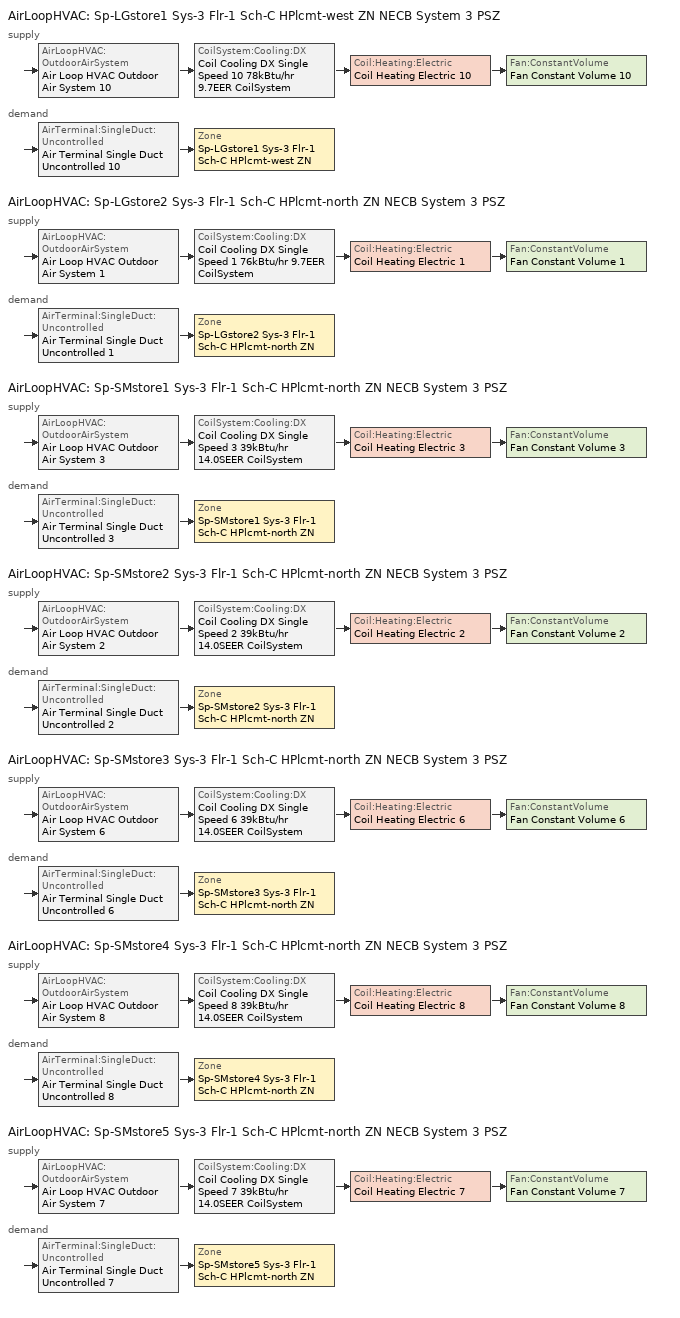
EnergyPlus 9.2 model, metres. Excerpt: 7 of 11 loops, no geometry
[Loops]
AirLoopHVAC 'Sp-LGstore1 Sys-3 Flr-1 Sch-C HPlcmt-west ZN NECB System 3 PSZ'
 supply: AirLoopHVAC:OutdoorAirSystem 'Air Loop HVAC Outdoor Air System 10' > CoilSystem:Cooling:DX 'Coil Cooling DX Single Speed 10 78kBtu/hr 9.7EER CoilSystem' > Coil:Heating:Electric 'Coil Heating Electric 10' > Fan:ConstantVolume 'Fan Constant Volume 10'
 demand: AirTerminal:SingleDuct:Uncontrolled 'Air Terminal Single Duct Uncontrolled 10' > Zone 'Sp-LGstore1 Sys-3 Flr-1 Sch-C HPlcmt-west ZN'
AirLoopHVAC 'Sp-LGstore2 Sys-3 Flr-1 Sch-C HPlcmt-north ZN NECB System 3 PSZ'
 supply: AirLoopHVAC:OutdoorAirSystem 'Air Loop HVAC Outdoor Air System 1' > CoilSystem:Cooling:DX 'Coil Cooling DX Single Speed 1 76kBtu/hr 9.7EER CoilSystem' > Coil:Heating:Electric 'Coil Heating Electric 1' > Fan:ConstantVolume 'Fan Constant Volume 1'
 demand: AirTerminal:SingleDuct:Uncontrolled 'Air Terminal Single Duct Uncontrolled 1' > Zone 'Sp-LGstore2 Sys-3 Flr-1 Sch-C HPlcmt-north ZN'
AirLoopHVAC 'Sp-SMstore1 Sys-3 Flr-1 Sch-C HPlcmt-north ZN NECB System 3 PSZ'
 supply: AirLoopHVAC:OutdoorAirSystem 'Air Loop HVAC Outdoor Air System 3' > CoilSystem:Cooling:DX 'Coil Cooling DX Single Speed 3 39kBtu/hr 14.0SEER CoilSystem' > Coil:Heating:Electric 'Coil Heating Electric 3' > Fan:ConstantVolume 'Fan Constant Volume 3'
 demand: AirTerminal:SingleDuct:Uncontrolled 'Air Terminal Single Duct Uncontrolled 3' > Zone 'Sp-SMstore1 Sys-3 Flr-1 Sch-C HPlcmt-north ZN'
AirLoopHVAC 'Sp-SMstore2 Sys-3 Flr-1 Sch-C HPlcmt-north ZN NECB System 3 PSZ'
 supply: AirLoopHVAC:OutdoorAirSystem 'Air Loop HVAC Outdoor Air System 2' > CoilSystem:Cooling:DX 'Coil Cooling DX Single Speed 2 39kBtu/hr 14.0SEER CoilSystem' > Coil:Heating:Electric 'Coil Heating Electric 2' > Fan:ConstantVolume 'Fan Constant Volume 2'
 demand: AirTerminal:SingleDuct:Uncontrolled 'Air Terminal Single Duct Uncontrolled 2' > Zone 'Sp-SMstore2 Sys-3 Flr-1 Sch-C HPlcmt-north ZN'
AirLoopHVAC 'Sp-SMstore3 Sys-3 Flr-1 Sch-C HPlcmt-north ZN NECB System 3 PSZ'
 supply: AirLoopHVAC:OutdoorAirSystem 'Air Loop HVAC Outdoor Air System 6' > CoilSystem:Cooling:DX 'Coil Cooling DX Single Speed 6 39kBtu/hr 14.0SEER CoilSystem' > Coil:Heating:Electric 'Coil Heating Electric 6' > Fan:ConstantVolume 'Fan Constant Volume 6'
 demand: AirTerminal:SingleDuct:Uncontrolled 'Air Terminal Single Duct Uncontrolled 6' > Zone 'Sp-SMstore3 Sys-3 Flr-1 Sch-C HPlcmt-north ZN'
AirLoopHVAC 'Sp-SMstore4 Sys-3 Flr-1 Sch-C HPlcmt-north ZN NECB System 3 PSZ'
 supply: AirLoopHVAC:OutdoorAirSystem 'Air Loop HVAC Outdoor Air System 8' > CoilSystem:Cooling:DX 'Coil Cooling DX Single Speed 8 39kBtu/hr 14.0SEER CoilSystem' > Coil:Heating:Electric 'Coil Heating Electric 8' > Fan:ConstantVolume 'Fan Constant Volume 8'
 demand: AirTerminal:SingleDuct:Uncontrolled 'Air Terminal Single Duct Uncontrolled 8' > Zone 'Sp-SMstore4 Sys-3 Flr-1 Sch-C HPlcmt-north ZN'
AirLoopHVAC 'Sp-SMstore5 Sys-3 Flr-1 Sch-C HPlcmt-north ZN NECB System 3 PSZ'
 supply: AirLoopHVAC:OutdoorAirSystem 'Air Loop HVAC Outdoor Air System 7' > CoilSystem:Cooling:DX 'Coil Cooling DX Single Speed 7 39kBtu/hr 14.0SEER CoilSystem' > Coil:Heating:Electric 'Coil Heating Electric 7' > Fan:ConstantVolume 'Fan Constant Volume 7'
 demand: AirTerminal:SingleDuct:Uncontrolled 'Air Terminal Single Duct Uncontrolled 7' > Zone 'Sp-SMstore5 Sys-3 Flr-1 Sch-C HPlcmt-north ZN'
[DesignSpecification:OutdoorAir]
Space Function Retail - sales Ventilation: Outdoor Air Method=Sum; Outdoor Air Flow per Person {m3/s-person}=0; Outdoor Air Flow per Zone Floor Area {m3/s-m2}=0.00118364; Outdoor Air Flow per Zone {m3/s}=0; Outdoor Air Flow Air Changes per Hour {1/hr}=0
[DesignSpecification:ZoneAirDistribution] Zone Air Distribution Effectiveness in Cooling Mode=1; Zone Air Distribution Effectiveness in Heating Mode=1
Sp-LGstore1 Sys-3 Flr-1 Sch-C HPlcmt-west ZN Design Spec Zone Air Dist; Sp-LGstore2 Sys-3 Flr-1 Sch-C HPlcmt-north ZN Design Spec Zone Air Dist; Sp-SMstore1 Sys-3 Flr-1 Sch-C HPlcmt-north ZN Design Spec Zone Air Dist; Sp-SMstore2 Sys-3 Flr-1 Sch-C HPlcmt-north ZN Design Spec Zone Air Dist; Sp-SMstore3 Sys-3 Flr-1 Sch-C HPlcmt-north ZN Design Spec Zone Air Dist; Sp-SMstore4 Sys-3 Flr-1 Sch-C HPlcmt-north ZN Design Spec Zone Air Dist; Sp-SMstore5 Sys-3 Flr-1 Sch-C HPlcmt-north ZN Design Spec Zone Air Dist
[Sizing:Zone] Zone Cooling Design Supply Air Temperature Input Method=SupplyAirTemperature; Zone Cooling Design Supply Air Temperature {C}=13; Zone Cooling Design Supply Air Temperature Difference {deltaC}=11.11; Zone Heating Design Supply Air Temperature Input Method=SupplyAirTemperature; Zone Heating Design Supply Air Temperature {C}=43; Zone Heating Design Supply Air Temperature Difference {deltaC}=11.11; Zone Cooling Design Supply Air Humidity Ratio {kgWater/kgDryAir}=0.0085; Zone Heating Design Supply Air Humidity Ratio {kgWater/kgDryAir}=0.008; Design Specification Outdoor Air Object=Space Function Retail - sales Ventilation; Zone Heating Sizing Factor=1.3; Zone Cooling Sizing Factor=1.1; Cooling Design Air Flow Method=DesignDay; Cooling Design Air Flow Rate {m3/s}=0; Cooling Minimum Air Flow per Zone Floor Area {m3/s-m2}=0.000762; Cooling Minimum Air Flow {m3/s}=0; Cooling Minimum Air Flow Fraction=0; Heating Design Air Flow Method=DesignDay; Heating Design Air Flow Rate {m3/s}=0; Heating Maximum Air Flow per Zone Floor Area {m3/s-m2}=0.002032; Heating Maximum Air Flow {m3/s}=0.141576; Heating Maximum Air Flow Fraction=0.3; Account for Dedicated Outdoor Air System=No
Name | Design Specification Zone Air Distribution Object
Sp-LGstore1 Sys-3 Flr-1 Sch-C HPlcmt-west ZN | Sp-LGstore1 Sys-3 Flr-1 Sch-C HPlcmt-west ZN Design Spec Zone Air Dist
Sp-LGstore2 Sys-3 Flr-1 Sch-C HPlcmt-north ZN | Sp-LGstore2 Sys-3 Flr-1 Sch-C HPlcmt-north ZN Design Spec Zone Air Dist
Sp-SMstore1 Sys-3 Flr-1 Sch-C HPlcmt-north ZN | Sp-SMstore1 Sys-3 Flr-1 Sch-C HPlcmt-north ZN Design Spec Zone Air Dist
Sp-SMstore2 Sys-3 Flr-1 Sch-C HPlcmt-north ZN | Sp-SMstore2 Sys-3 Flr-1 Sch-C HPlcmt-north ZN Design Spec Zone Air Dist
Sp-SMstore3 Sys-3 Flr-1 Sch-C HPlcmt-north ZN | Sp-SMstore3 Sys-3 Flr-1 Sch-C HPlcmt-north ZN Design Spec Zone Air Dist
Sp-SMstore4 Sys-3 Flr-1 Sch-C HPlcmt-north ZN | Sp-SMstore4 Sys-3 Flr-1 Sch-C HPlcmt-north ZN Design Spec Zone Air Dist
Sp-SMstore5 Sys-3 Flr-1 Sch-C HPlcmt-north ZN | Sp-SMstore5 Sys-3 Flr-1 Sch-C HPlcmt-north ZN Design Spec Zone Air Dist
[Sizing:System] Type of Load to Size On=Sensible; Design Outdoor Air Flow Rate {m3/s}=Autosize; Central Heating Maximum System Air Flow Ratio=1; Preheat Design Temperature {C}=7; Preheat Design Humidity Ratio {kgWater/kgDryAir}=0.008; Precool Design Temperature {C}=13; Precool Design Humidity Ratio {kgWater/kgDryAir}=0.008; Central Cooling Design Supply Air Temperature {C}=13; Central Heating Design Supply Air Temperature {C}=43; Type of Zone Sum to Use=NonCoincident; 100% Outdoor Air in Cooling=No; 100% Outdoor Air in Heating=No; Central Cooling Design Supply Air Humidity Ratio {kgWater/kgDryAir}=0.0085; Central Heating Design Supply Air Humidity Ratio {kgWater/kgDryAir}=0.008; Cooling Supply Air Flow Rate Method=DesignDay; Cooling Supply Air Flow Rate {m3/s}=0; Cooling Supply Air Flow Rate Per Floor Area {m3/s-m2}=0.00996765; Cooling Fraction of Autosized Cooling Supply Air Flow Rate=1; Cooling Supply Air Flow Rate Per Unit Cooling Capacity {m3/s-W}=3.94755e-05; Heating Supply Air Flow Rate Method=DesignDay; Heating Supply Air Flow Rate {m3/s}=0; Heating Supply Air Flow Rate Per Floor Area {m3/s-m2}=0.00996765; Heating Fraction of Autosized Heating Supply Air Flow Rate=1; Heating Fraction of Autosized Cooling Supply Air Flow Rate=1; Heating Supply Air Flow Rate Per Unit Heating Capacity {m3/s-W}=3.15882e-05; System Outdoor Air Method=ZoneSum; Zone Maximum Outdoor Air Fraction=1; Cooling Design Capacity Method=CoolingDesignCapacity; Cooling Design Capacity {W}=Autosize; Cooling Design Capacity Per Floor Area {W/m2}=234.7; Fraction of Autosized Cooling Design Capacity=1; Heating Design Capacity Method=HeatingDesignCapacity; Heating Design Capacity {W}=Autosize; Heating Design Capacity Per Floor Area {W/m2}=157; Fraction of Autosized Heating Design Capacity=1; Central Cooling Capacity Control Method=OnOff
Sp-LGstore1 Sys-3 Flr-1 Sch-C HPlcmt-west ZN NECB System 3 PSZ; Sp-LGstore2 Sys-3 Flr-1 Sch-C HPlcmt-north ZN NECB System 3 PSZ; Sp-SMstore1 Sys-3 Flr-1 Sch-C HPlcmt-north ZN NECB System 3 PSZ; Sp-SMstore2 Sys-3 Flr-1 Sch-C HPlcmt-north ZN NECB System 3 PSZ; Sp-SMstore3 Sys-3 Flr-1 Sch-C HPlcmt-north ZN NECB System 3 PSZ; Sp-SMstore4 Sys-3 Flr-1 Sch-C HPlcmt-north ZN NECB System 3 PSZ; Sp-SMstore5 Sys-3 Flr-1 Sch-C HPlcmt-north ZN NECB System 3 PSZ
[ZoneControl:Thermostat]
Name | Zone or ZoneList | Control Type Schedule | Control 1
Sp-LGstore1 Sys-3 Flr-1 Sch-C HPlcmt-west ZN Thermostat | Sp-LGstore1 Sys-3 Flr-1 Sch-C HPlcmt-west ZN | Sp-LGstore1 Sys-3 Flr-1 Sch-C HPlcmt-west ZN Thermostat Schedule | Space Function Retail - sales Thermostat 20
Sp-LGstore2 Sys-3 Flr-1 Sch-C HPlcmt-north ZN Thermostat | Sp-LGstore2 Sys-3 Flr-1 Sch-C HPlcmt-north ZN | Sp-LGstore2 Sys-3 Flr-1 Sch-C HPlcmt-north ZN Thermostat Schedule | Space Function Retail - sales Thermostat 11
Sp-SMstore1 Sys-3 Flr-1 Sch-C HPlcmt-north ZN Thermostat | Sp-SMstore1 Sys-3 Flr-1 Sch-C HPlcmt-north ZN | Sp-SMstore1 Sys-3 Flr-1 Sch-C HPlcmt-north ZN Thermostat Schedule | Space Function Retail - sales Thermostat 13
Sp-SMstore2 Sys-3 Flr-1 Sch-C HPlcmt-north ZN Thermostat | Sp-SMstore2 Sys-3 Flr-1 Sch-C HPlcmt-north ZN | Sp-SMstore2 Sys-3 Flr-1 Sch-C HPlcmt-north ZN Thermostat Schedule | Space Function Retail - sales Thermostat 12
Sp-SMstore3 Sys-3 Flr-1 Sch-C HPlcmt-north ZN Thermostat | Sp-SMstore3 Sys-3 Flr-1 Sch-C HPlcmt-north ZN | Sp-SMstore3 Sys-3 Flr-1 Sch-C HPlcmt-north ZN Thermostat Schedule | Space Function Retail - sales Thermostat 16
Sp-SMstore4 Sys-3 Flr-1 Sch-C HPlcmt-north ZN Thermostat | Sp-SMstore4 Sys-3 Flr-1 Sch-C HPlcmt-north ZN | Sp-SMstore4 Sys-3 Flr-1 Sch-C HPlcmt-north ZN Thermostat Schedule | Space Function Retail - sales Thermostat 18
Sp-SMstore5 Sys-3 Flr-1 Sch-C HPlcmt-north ZN Thermostat | Sp-SMstore5 Sys-3 Flr-1 Sch-C HPlcmt-north ZN | Sp-SMstore5 Sys-3 Flr-1 Sch-C HPlcmt-north ZN Thermostat Schedule | Space Function Retail - sales Thermostat 17
[ThermostatSetpoint:DualSetpoint] Heating Setpoint Temperature Schedule=NECB-C-Thermostat Setpoint-Heating; Cooling Setpoint Temperature Schedule=NECB-C-Thermostat Setpoint-Cooling
Space Function Retail - sales Thermostat 20; Space Function Retail - sales Thermostat 11; Space Function Retail - sales Thermostat 13; Space Function Retail - sales Thermostat 12; Space Function Retail - sales Thermostat 16; Space Function Retail - sales Thermostat 18; Space Function Retail - sales Thermostat 17
[ZoneHVAC:Baseboard:Convective:Electric] Availability Schedule=Always On Discrete; Heating Design Capacity {W}=Autosize; Efficiency=1
Zone HVAC Baseboard Convective Electric 10; Zone HVAC Baseboard Convective Electric 1; Zone HVAC Baseboard Convective Electric 3; Zone HVAC Baseboard Convective Electric 2; Zone HVAC Baseboard Convective Electric 6; Zone HVAC Baseboard Convective Electric 8; Zone HVAC Baseboard Convective Electric 7
[AirTerminal:SingleDuct:Uncontrolled] Availability Schedule=Always On Discrete; Maximum Air Flow Rate {m3/s}=AutoSize
Air Terminal Single Duct Uncontrolled 10; Air Terminal Single Duct Uncontrolled 1; Air Terminal Single Duct Uncontrolled 3; Air Terminal Single Duct Uncontrolled 2; Air Terminal Single Duct Uncontrolled 6; Air Terminal Single Duct Uncontrolled 8; Air Terminal Single Duct Uncontrolled 7
[Zone equipment]
Sp-LGstore1 Sys-3 Flr-1 Sch-C HPlcmt-west ZN: Air Terminal Single Duct Uncontrolled 10, Zone HVAC Baseboard Convective Electric 10
Sp-LGstore2 Sys-3 Flr-1 Sch-C HPlcmt-north ZN: Air Terminal Single Duct Uncontrolled 1, Zone HVAC Baseboard Convective Electric 1
Sp-SMstore1 Sys-3 Flr-1 Sch-C HPlcmt-north ZN: Air Terminal Single Duct Uncontrolled 3, Zone HVAC Baseboard Convective Electric 3
Sp-SMstore2 Sys-3 Flr-1 Sch-C HPlcmt-north ZN: Air Terminal Single Duct Uncontrolled 2, Zone HVAC Baseboard Convective Electric 2
Sp-SMstore3 Sys-3 Flr-1 Sch-C HPlcmt-north ZN: Air Terminal Single Duct Uncontrolled 6, Zone HVAC Baseboard Convective Electric 6
Sp-SMstore4 Sys-3 Flr-1 Sch-C HPlcmt-north ZN: Air Terminal Single Duct Uncontrolled 8, Zone HVAC Baseboard Convective Electric 8
Sp-SMstore5 Sys-3 Flr-1 Sch-C HPlcmt-north ZN: Air Terminal Single Duct Uncontrolled 7, Zone HVAC Baseboard Convective Electric 7
[Fan:ConstantVolume] Fan Total Efficiency=0.39975; Pressure Rise {Pa}=640; Maximum Flow Rate {m3/s}=AutoSize; Motor Efficiency=0.615; Motor In Airstream Fraction=1
Name | Availability Schedule
Fan Constant Volume 10 | Sp-LGstore1 Sys-3 Flr-1 Sch-C HPlcmt-west ZN NECB System 3 PSZ Occ Sch
Fan Constant Volume 1 | Sp-LGstore2 Sys-3 Flr-1 Sch-C HPlcmt-north ZN NECB System 3 PSZ Occ Sch
Fan Constant Volume 3 | Sp-SMstore1 Sys-3 Flr-1 Sch-C HPlcmt-north ZN NECB System 3 PSZ Occ Sch
Fan Constant Volume 2 | Sp-SMstore2 Sys-3 Flr-1 Sch-C HPlcmt-north ZN NECB System 3 PSZ Occ Sch
Fan Constant Volume 6 | Sp-SMstore3 Sys-3 Flr-1 Sch-C HPlcmt-north ZN NECB System 3 PSZ Occ Sch
Fan Constant Volume 8 | Sp-SMstore4 Sys-3 Flr-1 Sch-C HPlcmt-north ZN NECB System 3 PSZ Occ Sch
Fan Constant Volume 7 | Sp-SMstore5 Sys-3 Flr-1 Sch-C HPlcmt-north ZN NECB System 3 PSZ Occ Sch
[Coil:Cooling:DX:SingleSpeed] Availability Schedule=Always On Discrete; Gross Rated Total Cooling Capacity {W}=Autosize; Gross Rated Sensible Heat Ratio=Autosize; Rated Air Flow Rate {m3/s}=Autosize; Rated Evaporator Fan Power Per Volume Flow Rate {W/(m3/s)}=773.3; Condenser Type=AirCooled; Evaporative Condenser Effectiveness=0; Evaporative Condenser Air Flow Rate {m3/s}=Autosize; Evaporative Condenser Pump Rated Power Consumption {W}=Autosize; Crankcase Heater Capacity {W}=0; Maximum Outdoor Dry-Bulb Temperature for Crankcase Heater Operation {C}=0; Basin Heater Capacity {W/K}=0; Basin Heater Setpoint Temperature {C}=10
Name | Gross Rated Cooling COP {W/W} | Total Cooling Capacity Function of Temperature Curve | Total Cooling Capacity Function of Flow Fraction Curve | Energy Input Ratio Function of Temperature Curve | Energy Input Ratio Function of Flow Fraction Curve | Part Load Fraction Correlation Curve
Coil Cooling DX Single Speed 10 78kBtu/hr 9.7EER | 3.33756 | DXCOOL-NECB2011-REF-CAPFT 1 | DXCOOL-NECB2011-REF-CAPFFLOW 1 | DXCOOL-NECB2011-REF-COOLEIRFT 1 | DXCOOL-NECB2011-REF-COOLEIRFFLOW 1 | DXCOOL-NECB2011-REF-COOLPLFFPLR 1
Coil Cooling DX Single Speed 1 76kBtu/hr 9.7EER | 3.3363 | DXCOOL-NECB2011-REF-CAPFT | DXCOOL-NECB2011-REF-CAPFFLOW | DXCOOL-NECB2011-REF-COOLEIRFT | DXCOOL-NECB2011-REF-COOLEIRFFLOW | DXCOOL-NECB2011-REF-COOLPLFFPLR
Coil Cooling DX Single Speed 3 39kBtu/hr 14.0SEER | 3.8248 | DXCOOL-NECB2011-REF-CAPFT 3 | DXCOOL-NECB2011-REF-CAPFFLOW 3 | DXCOOL-NECB2011-REF-COOLEIRFT 3 | DXCOOL-NECB2011-REF-COOLEIRFFLOW 3 | DXCOOL-NECB2011-REF-COOLPLFFPLR 3
Coil Cooling DX Single Speed 2 39kBtu/hr 14.0SEER | 3.8248 | DXCOOL-NECB2011-REF-CAPFT 2 | DXCOOL-NECB2011-REF-CAPFFLOW 2 | DXCOOL-NECB2011-REF-COOLEIRFT 2 | DXCOOL-NECB2011-REF-COOLEIRFFLOW 2 | DXCOOL-NECB2011-REF-COOLPLFFPLR 2
Coil Cooling DX Single Speed 6 39kBtu/hr 14.0SEER | 3.8248 | DXCOOL-NECB2011-REF-CAPFT 6 | DXCOOL-NECB2011-REF-CAPFFLOW 6 | DXCOOL-NECB2011-REF-COOLEIRFT 6 | DXCOOL-NECB2011-REF-COOLEIRFFLOW 6 | DXCOOL-NECB2011-REF-COOLPLFFPLR 6
Coil Cooling DX Single Speed 8 39kBtu/hr 14.0SEER | 3.8248 | DXCOOL-NECB2011-REF-CAPFT 8 | DXCOOL-NECB2011-REF-CAPFFLOW 8 | DXCOOL-NECB2011-REF-COOLEIRFT 8 | DXCOOL-NECB2011-REF-COOLEIRFFLOW 8 | DXCOOL-NECB2011-REF-COOLPLFFPLR 8
Coil Cooling DX Single Speed 7 39kBtu/hr 14.0SEER | 3.8248 | DXCOOL-NECB2011-REF-CAPFT 7 | DXCOOL-NECB2011-REF-CAPFFLOW 7 | DXCOOL-NECB2011-REF-COOLEIRFT 7 | DXCOOL-NECB2011-REF-COOLEIRFFLOW 7 | DXCOOL-NECB2011-REF-COOLPLFFPLR 7
[Coil:Heating:Electric] Availability Schedule=Always On Discrete; Efficiency=1; Nominal Capacity {W}=Autosize
Coil Heating Electric 10; Coil Heating Electric 1; Coil Heating Electric 3; Coil Heating Electric 2; Coil Heating Electric 6; Coil Heating Electric 8; Coil Heating Electric 7
[CoilSystem:Cooling:DX] Availability Schedule=Always On Discrete
Name | Cooling Coil
Coil Cooling DX Single Speed 10 78kBtu/hr 9.7EER CoilSystem | Coil Cooling DX Single Speed 10 78kBtu/hr 9.7EER
Coil Cooling DX Single Speed 1 76kBtu/hr 9.7EER CoilSystem | Coil Cooling DX Single Speed 1 76kBtu/hr 9.7EER
Coil Cooling DX Single Speed 3 39kBtu/hr 14.0SEER CoilSystem | Coil Cooling DX Single Speed 3 39kBtu/hr 14.0SEER
Coil Cooling DX Single Speed 2 39kBtu/hr 14.0SEER CoilSystem | Coil Cooling DX Single Speed 2 39kBtu/hr 14.0SEER
Coil Cooling DX Single Speed 6 39kBtu/hr 14.0SEER CoilSystem | Coil Cooling DX Single Speed 6 39kBtu/hr 14.0SEER
Coil Cooling DX Single Speed 8 39kBtu/hr 14.0SEER CoilSystem | Coil Cooling DX Single Speed 8 39kBtu/hr 14.0SEER
Coil Cooling DX Single Speed 7 39kBtu/hr 14.0SEER CoilSystem | Coil Cooling DX Single Speed 7 39kBtu/hr 14.0SEER
[Controller:OutdoorAir] Minimum Outdoor Air Flow Rate {m3/s}=0; Maximum Outdoor Air Flow Rate {m3/s}=Autosize; Economizer Control Action Type=ModulateFlow; Lockout Type=NoLockout; Minimum Limit Type=FixedMinimum; High Humidity Control=No; Control High Indoor Humidity Based on Outdoor Humidity Ratio=Yes; Heat Recovery Bypass Control Type=BypassWhenWithinEconomizerLimits
Name | Economizer Control Type | Minimum Outdoor Air Schedule | Mechanical Ventilation Controller | Economizer Maximum Limit Dry-Bulb Temperature {C} | Economizer Maximum Limit Enthalpy {J/kg} | Economizer Minimum Limit Dry-Bulb Temperature {C}
Controller Outdoor Air 10 | DifferentialEnthalpy | Sp-LGstore1 Sys-3 Flr-1 Sch-C HPlcmt-west ZN NECB System 3 PSZ Occ Sch | Controller Mechanical Ventilation 10
Controller Outdoor Air 1 | DifferentialEnthalpy | Sp-LGstore2 Sys-3 Flr-1 Sch-C HPlcmt-north ZN NECB System 3 PSZ Occ Sch | Controller Mechanical Ventilation 1
Controller Outdoor Air 3 | NoEconomizer | Sp-SMstore1 Sys-3 Flr-1 Sch-C HPlcmt-north ZN NECB System 3 PSZ Occ Sch | Controller Mechanical Ventilation 3 | 28 | 64000 | -100
Controller Outdoor Air 2 | NoEconomizer | Sp-SMstore2 Sys-3 Flr-1 Sch-C HPlcmt-north ZN NECB System 3 PSZ Occ Sch | Controller Mechanical Ventilation 2 | 28 | 64000 | -100
Controller Outdoor Air 6 | NoEconomizer | Sp-SMstore3 Sys-3 Flr-1 Sch-C HPlcmt-north ZN NECB System 3 PSZ Occ Sch | Controller Mechanical Ventilation 6 | 28 | 64000 | -100
Controller Outdoor Air 8 | NoEconomizer | Sp-SMstore4 Sys-3 Flr-1 Sch-C HPlcmt-north ZN NECB System 3 PSZ Occ Sch | Controller Mechanical Ventilation 8 | 28 | 64000 | -100
Controller Outdoor Air 7 | NoEconomizer | Sp-SMstore5 Sys-3 Flr-1 Sch-C HPlcmt-north ZN NECB System 3 PSZ Occ Sch | Controller Mechanical Ventilation 7 | 28 | 64000 | -100
[Controller:MechanicalVentilation] Demand Controlled Ventilation=No; System Outdoor Air Method=ZoneSum; Design Specification Outdoor Air Object Name 1=Space Function Retail - sales Ventilation
Name | Availability Schedule | Zone 1 | Design Specification Zone Air Distribution Object Name 1
Controller Mechanical Ventilation 10 | Sp-LGstore1 Sys-3 Flr-1 Sch-C HPlcmt-west ZN NECB System 3 PSZ Occ Sch | Sp-LGstore1 Sys-3 Flr-1 Sch-C HPlcmt-west ZN | Sp-LGstore1 Sys-3 Flr-1 Sch-C HPlcmt-west ZN Design Spec Zone Air Dist
Controller Mechanical Ventilation 1 | Sp-LGstore2 Sys-3 Flr-1 Sch-C HPlcmt-north ZN NECB System 3 PSZ Occ Sch | Sp-LGstore2 Sys-3 Flr-1 Sch-C HPlcmt-north ZN | Sp-LGstore2 Sys-3 Flr-1 Sch-C HPlcmt-north ZN Design Spec Zone Air Dist
Controller Mechanical Ventilation 3 | Sp-SMstore1 Sys-3 Flr-1 Sch-C HPlcmt-north ZN NECB System 3 PSZ Occ Sch | Sp-SMstore1 Sys-3 Flr-1 Sch-C HPlcmt-north ZN | Sp-SMstore1 Sys-3 Flr-1 Sch-C HPlcmt-north ZN Design Spec Zone Air Dist
Controller Mechanical Ventilation 2 | Sp-SMstore2 Sys-3 Flr-1 Sch-C HPlcmt-north ZN NECB System 3 PSZ Occ Sch | Sp-SMstore2 Sys-3 Flr-1 Sch-C HPlcmt-north ZN | Sp-SMstore2 Sys-3 Flr-1 Sch-C HPlcmt-north ZN Design Spec Zone Air Dist
Controller Mechanical Ventilation 6 | Sp-SMstore3 Sys-3 Flr-1 Sch-C HPlcmt-north ZN NECB System 3 PSZ Occ Sch | Sp-SMstore3 Sys-3 Flr-1 Sch-C HPlcmt-north ZN | Sp-SMstore3 Sys-3 Flr-1 Sch-C HPlcmt-north ZN Design Spec Zone Air Dist
Controller Mechanical Ventilation 8 | Sp-SMstore4 Sys-3 Flr-1 Sch-C HPlcmt-north ZN NECB System 3 PSZ Occ Sch | Sp-SMstore4 Sys-3 Flr-1 Sch-C HPlcmt-north ZN | Sp-SMstore4 Sys-3 Flr-1 Sch-C HPlcmt-north ZN Design Spec Zone Air Dist
Controller Mechanical Ventilation 7 | Sp-SMstore5 Sys-3 Flr-1 Sch-C HPlcmt-north ZN NECB System 3 PSZ Occ Sch | Sp-SMstore5 Sys-3 Flr-1 Sch-C HPlcmt-north ZN | Sp-SMstore5 Sys-3 Flr-1 Sch-C HPlcmt-north ZN Design Spec Zone Air Dist
[AirLoopHVAC] Design Supply Air Flow Rate {m3/s}=AutoSize
Sp-LGstore1 Sys-3 Flr-1 Sch-C HPlcmt-west ZN NECB System 3 PSZ; Sp-LGstore2 Sys-3 Flr-1 Sch-C HPlcmt-north ZN NECB System 3 PSZ; Sp-SMstore1 Sys-3 Flr-1 Sch-C HPlcmt-north ZN NECB System 3 PSZ; Sp-SMstore2 Sys-3 Flr-1 Sch-C HPlcmt-north ZN NECB System 3 PSZ; Sp-SMstore3 Sys-3 Flr-1 Sch-C HPlcmt-north ZN NECB System 3 PSZ; Sp-SMstore4 Sys-3 Flr-1 Sch-C HPlcmt-north ZN NECB System 3 PSZ; Sp-SMstore5 Sys-3 Flr-1 Sch-C HPlcmt-north ZN NECB System 3 PSZ
[SetpointManager:SingleZone:Reheat] Control Variable=Temperature; Minimum Supply Air Temperature {C}=13; Maximum Supply Air Temperature {C}=43
Name | Control Zone
Setpoint Manager Single Zone Reheat 10 | Sp-LGstore1 Sys-3 Flr-1 Sch-C HPlcmt-west ZN
Setpoint Manager Single Zone Reheat 1 | Sp-LGstore2 Sys-3 Flr-1 Sch-C HPlcmt-north ZN
Setpoint Manager Single Zone Reheat 3 | Sp-SMstore1 Sys-3 Flr-1 Sch-C HPlcmt-north ZN
Setpoint Manager Single Zone Reheat 2 | Sp-SMstore2 Sys-3 Flr-1 Sch-C HPlcmt-north ZN
Setpoint Manager Single Zone Reheat 6 | Sp-SMstore3 Sys-3 Flr-1 Sch-C HPlcmt-north ZN
Setpoint Manager Single Zone Reheat 8 | Sp-SMstore4 Sys-3 Flr-1 Sch-C HPlcmt-north ZN
Setpoint Manager Single Zone Reheat 7 | Sp-SMstore5 Sys-3 Flr-1 Sch-C HPlcmt-north ZN
[SetpointManager:MixedAir] Control Variable=Temperature
Node 119 OS Default SPM; Node 118 OS Default SPM; Node 117 OS Default SPM; Node 20 OS Default SPM; Node 19 OS Default SPM; Node 18 OS Default SPM; Node 42 OS Default SPM; Node 41 OS Default SPM; Node 40 OS Default SPM; Node 31 OS Default SPM; Node 30 OS Default SPM; Node 29 OS Default SPM; Node 75 OS Default SPM; Node 74 OS Default SPM; Node 73 OS Default SPM; Node 97 OS Default SPM; Node 96 OS Default SPM; Node 95 OS Default SPM; Node 86 OS Default SPM; Node 85 OS Default SPM; Node 84 OS Default SPM
[Schedule:Day:Interval]
NECB-C-Thermostat Setpoint-Heating Sun|Hol Day: No, 09:00, 18, 10:00, 20, 19:00, 22, 24:00, 18
NECB-C-Thermostat Setpoint-Heating Default|Wkdy Day; NECB-C-Thermostat Setpoint-Heating Sat Day; NECB-C-Thermostat Setpoint-Heating Default: No, 07:00, 18, 08:00, 20, 21:00, 22, 24:00, 18
NECB-C-Thermostat Setpoint-Cooling Sun|Hol Day: No, 09:00, 35, 19:00, 24, 24:00, 35
NECB-C-Thermostat Setpoint-Cooling Default|Wkdy Day; NECB-C-Thermostat Setpoint-Cooling Sat Day; NECB-C-Thermostat Setpoint-Cooling Default: No, 07:00, 35, 21:00, 24, 24:00, 35
Sp-LGstore1 Sys-3 Flr-1 Sch-C HPlcmt-west ZN NECB System 3 PSZ Occ Sch Sunday; Sp-LGstore2 Sys-3 Flr-1 Sch-C HPlcmt-north ZN NECB System 3 PSZ Occ Sch Sunday; Sp-SMstore1 Sys-3 Flr-1 Sch-C HPlcmt-north ZN NECB System 3 PSZ Occ Sch Sunday; Sp-SMstore2 Sys-3 Flr-1 Sch-C HPlcmt-north ZN NECB System 3 PSZ Occ Sch Sunday; Sp-SMstore3 Sys-3 Flr-1 Sch-C HPlcmt-north ZN NECB System 3 PSZ Occ Sch Sunday; Sp-SMstore4 Sys-3 Flr-1 Sch-C HPlcmt-north ZN NECB System 3 PSZ Occ Sch Sunday; Sp-SMstore5 Sys-3 Flr-1 Sch-C HPlcmt-north ZN NECB System 3 PSZ Occ Sch Sunday: No, 11:00, 0, 19:00, 1, 24:00, 0
Sp-LGstore1 Sys-3 Flr-1 Sch-C HPlcmt-west ZN NECB System 3 PSZ Occ Sch Monday; Sp-LGstore1 Sys-3 Flr-1 Sch-C HPlcmt-west ZN NECB System 3 PSZ Occ Sch Tuesday; Sp-LGstore1 Sys-3 Flr-1 Sch-C HPlcmt-west ZN NECB System 3 PSZ Occ Sch Wednesday; Sp-LGstore1 Sys-3 Flr-1 Sch-C HPlcmt-west ZN NECB System 3 PSZ Occ Sch Thursday; Sp-LGstore1 Sys-3 Flr-1 Sch-C HPlcmt-west ZN NECB System 3 PSZ Occ Sch Friday; Sp-LGstore1 Sys-3 Flr-1 Sch-C HPlcmt-west ZN NECB System 3 PSZ Occ Sch Saturday; Sp-LGstore2 Sys-3 Flr-1 Sch-C HPlcmt-north ZN NECB System 3 PSZ Occ Sch Monday; Sp-LGstore2 Sys-3 Flr-1 Sch-C HPlcmt-north ZN NECB System 3 PSZ Occ Sch Tuesday; Sp-LGstore2 Sys-3 Flr-1 Sch-C HPlcmt-north ZN NECB System 3 PSZ Occ Sch Wednesday; Sp-LGstore2 Sys-3 Flr-1 Sch-C HPlcmt-north ZN NECB System 3 PSZ Occ Sch Thursday; Sp-LGstore2 Sys-3 Flr-1 Sch-C HPlcmt-north ZN NECB System 3 PSZ Occ Sch Friday; Sp-LGstore2 Sys-3 Flr-1 Sch-C HPlcmt-north ZN NECB System 3 PSZ Occ Sch Saturday; Sp-SMstore1 Sys-3 Flr-1 Sch-C HPlcmt-north ZN NECB System 3 PSZ Occ Sch Monday; Sp-SMstore1 Sys-3 Flr-1 Sch-C HPlcmt-north ZN NECB System 3 PSZ Occ Sch Tuesday; Sp-SMstore1 Sys-3 Flr-1 Sch-C HPlcmt-north ZN NECB System 3 PSZ Occ Sch Wednesday; Sp-SMstore1 Sys-3 Flr-1 Sch-C HPlcmt-north ZN NECB System 3 PSZ Occ Sch Thursday; Sp-SMstore1 Sys-3 Flr-1 Sch-C HPlcmt-north ZN NECB System 3 PSZ Occ Sch Friday; Sp-SMstore1 Sys-3 Flr-1 Sch-C HPlcmt-north ZN NECB System 3 PSZ Occ Sch Saturday; Sp-SMstore2 Sys-3 Flr-1 Sch-C HPlcmt-north ZN NECB System 3 PSZ Occ Sch Monday; Sp-SMstore2 Sys-3 Flr-1 Sch-C HPlcmt-north ZN NECB System 3 PSZ Occ Sch Tuesday; Sp-SMstore2 Sys-3 Flr-1 Sch-C HPlcmt-north ZN NECB System 3 PSZ Occ Sch Wednesday; Sp-SMstore2 Sys-3 Flr-1 Sch-C HPlcmt-north ZN NECB System 3 PSZ Occ Sch Thursday; Sp-SMstore2 Sys-3 Flr-1 Sch-C HPlcmt-north ZN NECB System 3 PSZ Occ Sch Friday; Sp-SMstore2 Sys-3 Flr-1 Sch-C HPlcmt-north ZN NECB System 3 PSZ Occ Sch Saturday; Sp-SMstore3 Sys-3 Flr-1 Sch-C HPlcmt-north ZN NECB System 3 PSZ Occ Sch Monday; Sp-SMstore3 Sys-3 Flr-1 Sch-C HPlcmt-north ZN NECB System 3 PSZ Occ Sch Tuesday; Sp-SMstore3 Sys-3 Flr-1 Sch-C HPlcmt-north ZN NECB System 3 PSZ Occ Sch Wednesday; Sp-SMstore3 Sys-3 Flr-1 Sch-C HPlcmt-north ZN NECB System 3 PSZ Occ Sch Thursday; Sp-SMstore3 Sys-3 Flr-1 Sch-C HPlcmt-north ZN NECB System 3 PSZ Occ Sch Friday; Sp-SMstore3 Sys-3 Flr-1 Sch-C HPlcmt-north ZN NECB System 3 PSZ Occ Sch Saturday; Sp-SMstore4 Sys-3 Flr-1 Sch-C HPlcmt-north ZN NECB System 3 PSZ Occ Sch Monday; Sp-SMstore4 Sys-3 Flr-1 Sch-C HPlcmt-north ZN NECB System 3 PSZ Occ Sch Tuesday; Sp-SMstore4 Sys-3 Flr-1 Sch-C HPlcmt-north ZN NECB System 3 PSZ Occ Sch Wednesday; Sp-SMstore4 Sys-3 Flr-1 Sch-C HPlcmt-north ZN NECB System 3 PSZ Occ Sch Thursday; Sp-SMstore4 Sys-3 Flr-1 Sch-C HPlcmt-north ZN NECB System 3 PSZ Occ Sch Friday; Sp-SMstore4 Sys-3 Flr-1 Sch-C HPlcmt-north ZN NECB System 3 PSZ Occ Sch Saturday; Sp-SMstore5 Sys-3 Flr-1 Sch-C HPlcmt-north ZN NECB System 3 PSZ Occ Sch Monday; Sp-SMstore5 Sys-3 Flr-1 Sch-C HPlcmt-north ZN NECB System 3 PSZ Occ Sch Tuesday; Sp-SMstore5 Sys-3 Flr-1 Sch-C HPlcmt-north ZN NECB System 3 PSZ Occ Sch Wednesday; Sp-SMstore5 Sys-3 Flr-1 Sch-C HPlcmt-north ZN NECB System 3 PSZ Occ Sch Thursday; Sp-SMstore5 Sys-3 Flr-1 Sch-C HPlcmt-north ZN NECB System 3 PSZ Occ Sch Friday; Sp-SMstore5 Sys-3 Flr-1 Sch-C HPlcmt-north ZN NECB System 3 PSZ Occ Sch Saturday: No, 09:00, 0, 21:00, 1, 24:00, 0
Sp-LGstore1 Sys-3 Flr-1 Sch-C HPlcmt-west ZN NECB System 3 PSZ Occ Sch Default; Sp-LGstore1 Sys-3 Flr-1 Sch-C HPlcmt-west ZN NECB System 3 PSZ Occ Sch Summer Design Day; Sp-LGstore1 Sys-3 Flr-1 Sch-C HPlcmt-west ZN NECB System 3 PSZ Occ Sch Winter Design Day; Sp-LGstore2 Sys-3 Flr-1 Sch-C HPlcmt-north ZN NECB System 3 PSZ Occ Sch Default; Sp-LGstore2 Sys-3 Flr-1 Sch-C HPlcmt-north ZN NECB System 3 PSZ Occ Sch Summer Design Day; Sp-LGstore2 Sys-3 Flr-1 Sch-C HPlcmt-north ZN NECB System 3 PSZ Occ Sch Winter Design Day; Sp-SMstore1 Sys-3 Flr-1 Sch-C HPlcmt-north ZN NECB System 3 PSZ Occ Sch Default; Sp-SMstore1 Sys-3 Flr-1 Sch-C HPlcmt-north ZN NECB System 3 PSZ Occ Sch Summer Design Day; Sp-SMstore1 Sys-3 Flr-1 Sch-C HPlcmt-north ZN NECB System 3 PSZ Occ Sch Winter Design Day; Sp-SMstore2 Sys-3 Flr-1 Sch-C HPlcmt-north ZN NECB System 3 PSZ Occ Sch Default; Sp-SMstore2 Sys-3 Flr-1 Sch-C HPlcmt-north ZN NECB System 3 PSZ Occ Sch Summer Design Day; Sp-SMstore2 Sys-3 Flr-1 Sch-C HPlcmt-north ZN NECB System 3 PSZ Occ Sch Winter Design Day; Sp-SMstore3 Sys-3 Flr-1 Sch-C HPlcmt-north ZN NECB System 3 PSZ Occ Sch Default; Sp-SMstore3 Sys-3 Flr-1 Sch-C HPlcmt-north ZN NECB System 3 PSZ Occ Sch Summer Design Day; Sp-SMstore3 Sys-3 Flr-1 Sch-C HPlcmt-north ZN NECB System 3 PSZ Occ Sch Winter Design Day; Sp-SMstore4 Sys-3 Flr-1 Sch-C HPlcmt-north ZN NECB System 3 PSZ Occ Sch Default; Sp-SMstore4 Sys-3 Flr-1 Sch-C HPlcmt-north ZN NECB System 3 PSZ Occ Sch Summer Design Day; Sp-SMstore4 Sys-3 Flr-1 Sch-C HPlcmt-north ZN NECB System 3 PSZ Occ Sch Winter Design Day; Sp-SMstore5 Sys-3 Flr-1 Sch-C HPlcmt-north ZN NECB System 3 PSZ Occ Sch Default; Sp-SMstore5 Sys-3 Flr-1 Sch-C HPlcmt-north ZN NECB System 3 PSZ Occ Sch Summer Design Day; Sp-SMstore5 Sys-3 Flr-1 Sch-C HPlcmt-north ZN NECB System 3 PSZ Occ Sch Winter Design Day: No, 24:00, 1
[Schedule:Week:Daily]
Schedule:Week:Daily {b626d2ae-3ef6-42c0-b7c5-b1875134119c}: NECB-C-Thermostat Setpoint-Heating Sun|Hol Day, NECB-C-Thermostat Setpoint-Heating Default|Wkdy Day, NECB-C-Thermostat Setpoint-Heating Default|Wkdy Day, NECB-C-Thermostat Setpoint-Heating Default|Wkdy Day, NECB-C-Thermostat Setpoint-Heating Default|Wkdy Day, NECB-C-Thermostat Setpoint-Heating Default|Wkdy Day, NECB-C-Thermostat Setpoint-Heating Sat Day, NECB-C-Thermostat Setpoint-Heating Default, NECB-C-Thermostat Setpoint-Heating Default, NECB-C-Thermostat Setpoint-Heating Default, NECB-C-Thermostat Setpoint-Heating Default, NECB-C-Thermostat Setpoint-Heating Default
Schedule:Week:Daily {7b19a614-a390-4601-80f6-aaa361479290}: NECB-C-Thermostat Setpoint-Cooling Sun|Hol Day, NECB-C-Thermostat Setpoint-Cooling Default|Wkdy Day, NECB-C-Thermostat Setpoint-Cooling Default|Wkdy Day, NECB-C-Thermostat Setpoint-Cooling Default|Wkdy Day, NECB-C-Thermostat Setpoint-Cooling Default|Wkdy Day, NECB-C-Thermostat Setpoint-Cooling Default|Wkdy Day, NECB-C-Thermostat Setpoint-Cooling Sat Day, NECB-C-Thermostat Setpoint-Cooling Default, NECB-C-Thermostat Setpoint-Cooling Default, NECB-C-Thermostat Setpoint-Cooling Default, NECB-C-Thermostat Setpoint-Cooling Default, NECB-C-Thermostat Setpoint-Cooling Default
Schedule:Week:Daily {9ea26328-e4fb-4847-9ee2-1b1a45296a9b}: Sp-LGstore1 Sys-3 Flr-1 Sch-C HPlcmt-west ZN NECB System 3 PSZ Occ Sch Sunday, Sp-LGstore1 Sys-3 Flr-1 Sch-C HPlcmt-west ZN NECB System 3 PSZ Occ Sch Monday, Sp-LGstore1 Sys-3 Flr-1 Sch-C HPlcmt-west ZN NECB System 3 PSZ Occ Sch Tuesday, Sp-LGstore1 Sys-3 Flr-1 Sch-C HPlcmt-west ZN NECB System 3 PSZ Occ Sch Wednesday, Sp-LGstore1 Sys-3 Flr-1 Sch-C HPlcmt-west ZN NECB System 3 PSZ Occ Sch Thursday, Sp-LGstore1 Sys-3 Flr-1 Sch-C HPlcmt-west ZN NECB System 3 PSZ Occ Sch Friday, Sp-LGstore1 Sys-3 Flr-1 Sch-C HPlcmt-west ZN NECB System 3 PSZ Occ Sch Saturday, Sp-LGstore1 Sys-3 Flr-1 Sch-C HPlcmt-west ZN NECB System 3 PSZ Occ Sch Default, Sp-LGstore1 Sys-3 Flr-1 Sch-C HPlcmt-west ZN NECB System 3 PSZ Occ Sch Summer Design Day, Sp-LGstore1 Sys-3 Flr-1 Sch-C HPlcmt-west ZN NECB System 3 PSZ Occ Sch Winter Design Day, Sp-LGstore1 Sys-3 Flr-1 Sch-C HPlcmt-west ZN NECB System 3 PSZ Occ Sch Default, Sp-LGstore1 Sys-3 Flr-1 Sch-C HPlcmt-west ZN NECB System 3 PSZ Occ Sch Default
Schedule:Week:Daily {6abae336-067d-4d86-93cc-f67b5e33776a}: Sp-LGstore2 Sys-3 Flr-1 Sch-C HPlcmt-north ZN NECB System 3 PSZ Occ Sch Sunday, Sp-LGstore2 Sys-3 Flr-1 Sch-C HPlcmt-north ZN NECB System 3 PSZ Occ Sch Monday, Sp-LGstore2 Sys-3 Flr-1 Sch-C HPlcmt-north ZN NECB System 3 PSZ Occ Sch Tuesday, Sp-LGstore2 Sys-3 Flr-1 Sch-C HPlcmt-north ZN NECB System 3 PSZ Occ Sch Wednesday, Sp-LGstore2 Sys-3 Flr-1 Sch-C HPlcmt-north ZN NECB System 3 PSZ Occ Sch Thursday, Sp-LGstore2 Sys-3 Flr-1 Sch-C HPlcmt-north ZN NECB System 3 PSZ Occ Sch Friday, Sp-LGstore2 Sys-3 Flr-1 Sch-C HPlcmt-north ZN NECB System 3 PSZ Occ Sch Saturday, Sp-LGstore2 Sys-3 Flr-1 Sch-C HPlcmt-north ZN NECB System 3 PSZ Occ Sch Default, Sp-LGstore2 Sys-3 Flr-1 Sch-C HPlcmt-north ZN NECB System 3 PSZ Occ Sch Summer Design Day, Sp-LGstore2 Sys-3 Flr-1 Sch-C HPlcmt-north ZN NECB System 3 PSZ Occ Sch Winter Design Day, Sp-LGstore2 Sys-3 Flr-1 Sch-C HPlcmt-north ZN NECB System 3 PSZ Occ Sch Default, Sp-LGstore2 Sys-3 Flr-1 Sch-C HPlcmt-north ZN NECB System 3 PSZ Occ Sch Default
Schedule:Week:Daily {3b1a9ebd-e549-4a51-810a-ae0ceef74b98}: Sp-SMstore1 Sys-3 Flr-1 Sch-C HPlcmt-north ZN NECB System 3 PSZ Occ Sch Sunday, Sp-SMstore1 Sys-3 Flr-1 Sch-C HPlcmt-north ZN NECB System 3 PSZ Occ Sch Monday, Sp-SMstore1 Sys-3 Flr-1 Sch-C HPlcmt-north ZN NECB System 3 PSZ Occ Sch Tuesday, Sp-SMstore1 Sys-3 Flr-1 Sch-C HPlcmt-north ZN NECB System 3 PSZ Occ Sch Wednesday, Sp-SMstore1 Sys-3 Flr-1 Sch-C HPlcmt-north ZN NECB System 3 PSZ Occ Sch Thursday, Sp-SMstore1 Sys-3 Flr-1 Sch-C HPlcmt-north ZN NECB System 3 PSZ Occ Sch Friday, Sp-SMstore1 Sys-3 Flr-1 Sch-C HPlcmt-north ZN NECB System 3 PSZ Occ Sch Saturday, Sp-SMstore1 Sys-3 Flr-1 Sch-C HPlcmt-north ZN NECB System 3 PSZ Occ Sch Default, Sp-SMstore1 Sys-3 Flr-1 Sch-C HPlcmt-north ZN NECB System 3 PSZ Occ Sch Summer Design Day, Sp-SMstore1 Sys-3 Flr-1 Sch-C HPlcmt-north ZN NECB System 3 PSZ Occ Sch Winter Design Day, Sp-SMstore1 Sys-3 Flr-1 Sch-C HPlcmt-north ZN NECB System 3 PSZ Occ Sch Default, Sp-SMstore1 Sys-3 Flr-1 Sch-C HPlcmt-north ZN NECB System 3 PSZ Occ Sch Default
Schedule:Week:Daily {39a6a212-7ea3-4961-af1c-ceae02c7fdde}: Sp-SMstore2 Sys-3 Flr-1 Sch-C HPlcmt-north ZN NECB System 3 PSZ Occ Sch Sunday, Sp-SMstore2 Sys-3 Flr-1 Sch-C HPlcmt-north ZN NECB System 3 PSZ Occ Sch Monday, Sp-SMstore2 Sys-3 Flr-1 Sch-C HPlcmt-north ZN NECB System 3 PSZ Occ Sch Tuesday, Sp-SMstore2 Sys-3 Flr-1 Sch-C HPlcmt-north ZN NECB System 3 PSZ Occ Sch Wednesday, Sp-SMstore2 Sys-3 Flr-1 Sch-C HPlcmt-north ZN NECB System 3 PSZ Occ Sch Thursday, Sp-SMstore2 Sys-3 Flr-1 Sch-C HPlcmt-north ZN NECB System 3 PSZ Occ Sch Friday, Sp-SMstore2 Sys-3 Flr-1 Sch-C HPlcmt-north ZN NECB System 3 PSZ Occ Sch Saturday, Sp-SMstore2 Sys-3 Flr-1 Sch-C HPlcmt-north ZN NECB System 3 PSZ Occ Sch Default, Sp-SMstore2 Sys-3 Flr-1 Sch-C HPlcmt-north ZN NECB System 3 PSZ Occ Sch Summer Design Day, Sp-SMstore2 Sys-3 Flr-1 Sch-C HPlcmt-north ZN NECB System 3 PSZ Occ Sch Winter Design Day, Sp-SMstore2 Sys-3 Flr-1 Sch-C HPlcmt-north ZN NECB System 3 PSZ Occ Sch Default, Sp-SMstore2 Sys-3 Flr-1 Sch-C HPlcmt-north ZN NECB System 3 PSZ Occ Sch Default
Schedule:Week:Daily {d7bbe9b9-400a-4b37-8285-705267d6b739}: Sp-SMstore3 Sys-3 Flr-1 Sch-C HPlcmt-north ZN NECB System 3 PSZ Occ Sch Sunday, Sp-SMstore3 Sys-3 Flr-1 Sch-C HPlcmt-north ZN NECB System 3 PSZ Occ Sch Monday, Sp-SMstore3 Sys-3 Flr-1 Sch-C HPlcmt-north ZN NECB System 3 PSZ Occ Sch Tuesday, Sp-SMstore3 Sys-3 Flr-1 Sch-C HPlcmt-north ZN NECB System 3 PSZ Occ Sch Wednesday, Sp-SMstore3 Sys-3 Flr-1 Sch-C HPlcmt-north ZN NECB System 3 PSZ Occ Sch Thursday, Sp-SMstore3 Sys-3 Flr-1 Sch-C HPlcmt-north ZN NECB System 3 PSZ Occ Sch Friday, Sp-SMstore3 Sys-3 Flr-1 Sch-C HPlcmt-north ZN NECB System 3 PSZ Occ Sch Saturday, Sp-SMstore3 Sys-3 Flr-1 Sch-C HPlcmt-north ZN NECB System 3 PSZ Occ Sch Default, Sp-SMstore3 Sys-3 Flr-1 Sch-C HPlcmt-north ZN NECB System 3 PSZ Occ Sch Summer Design Day, Sp-SMstore3 Sys-3 Flr-1 Sch-C HPlcmt-north ZN NECB System 3 PSZ Occ Sch Winter Design Day, Sp-SMstore3 Sys-3 Flr-1 Sch-C HPlcmt-north ZN NECB System 3 PSZ Occ Sch Default, Sp-SMstore3 Sys-3 Flr-1 Sch-C HPlcmt-north ZN NECB System 3 PSZ Occ Sch Default
Schedule:Week:Daily {18b7d56f-1e2c-4d4d-afd3-ee457dea963b}: Sp-SMstore4 Sys-3 Flr-1 Sch-C HPlcmt-north ZN NECB System 3 PSZ Occ Sch Sunday, Sp-SMstore4 Sys-3 Flr-1 Sch-C HPlcmt-north ZN NECB System 3 PSZ Occ Sch Monday, Sp-SMstore4 Sys-3 Flr-1 Sch-C HPlcmt-north ZN NECB System 3 PSZ Occ Sch Tuesday, Sp-SMstore4 Sys-3 Flr-1 Sch-C HPlcmt-north ZN NECB System 3 PSZ Occ Sch Wednesday, Sp-SMstore4 Sys-3 Flr-1 Sch-C HPlcmt-north ZN NECB System 3 PSZ Occ Sch Thursday, Sp-SMstore4 Sys-3 Flr-1 Sch-C HPlcmt-north ZN NECB System 3 PSZ Occ Sch Friday, Sp-SMstore4 Sys-3 Flr-1 Sch-C HPlcmt-north ZN NECB System 3 PSZ Occ Sch Saturday, Sp-SMstore4 Sys-3 Flr-1 Sch-C HPlcmt-north ZN NECB System 3 PSZ Occ Sch Default, Sp-SMstore4 Sys-3 Flr-1 Sch-C HPlcmt-north ZN NECB System 3 PSZ Occ Sch Summer Design Day, Sp-SMstore4 Sys-3 Flr-1 Sch-C HPlcmt-north ZN NECB System 3 PSZ Occ Sch Winter Design Day, Sp-SMstore4 Sys-3 Flr-1 Sch-C HPlcmt-north ZN NECB System 3 PSZ Occ Sch Default, Sp-SMstore4 Sys-3 Flr-1 Sch-C HPlcmt-north ZN NECB System 3 PSZ Occ Sch Default
Schedule:Week:Daily {3bde016a-ef5d-41ac-8ece-58a7186b4563}: Sp-SMstore5 Sys-3 Flr-1 Sch-C HPlcmt-north ZN NECB System 3 PSZ Occ Sch Sunday, Sp-SMstore5 Sys-3 Flr-1 Sch-C HPlcmt-north ZN NECB System 3 PSZ Occ Sch Monday, Sp-SMstore5 Sys-3 Flr-1 Sch-C HPlcmt-north ZN NECB System 3 PSZ Occ Sch Tuesday, Sp-SMstore5 Sys-3 Flr-1 Sch-C HPlcmt-north ZN NECB System 3 PSZ Occ Sch Wednesday, Sp-SMstore5 Sys-3 Flr-1 Sch-C HPlcmt-north ZN NECB System 3 PSZ Occ Sch Thursday, Sp-SMstore5 Sys-3 Flr-1 Sch-C HPlcmt-north ZN NECB System 3 PSZ Occ Sch Friday, Sp-SMstore5 Sys-3 Flr-1 Sch-C HPlcmt-north ZN NECB System 3 PSZ Occ Sch Saturday, Sp-SMstore5 Sys-3 Flr-1 Sch-C HPlcmt-north ZN NECB System 3 PSZ Occ Sch Default, Sp-SMstore5 Sys-3 Flr-1 Sch-C HPlcmt-north ZN NECB System 3 PSZ Occ Sch Summer Design Day, Sp-SMstore5 Sys-3 Flr-1 Sch-C HPlcmt-north ZN NECB System 3 PSZ Occ Sch Winter Design Day, Sp-SMstore5 Sys-3 Flr-1 Sch-C HPlcmt-north ZN NECB System 3 PSZ Occ Sch Default, Sp-SMstore5 Sys-3 Flr-1 Sch-C HPlcmt-north ZN NECB System 3 PSZ Occ Sch Default
[Schedule:Year]
NECB-C-Thermostat Setpoint-Heating: Schedule:Week:Daily {b626d2ae-3ef6-42c0-b7c5-b1875134119c}, 1, 1, 12, 31
NECB-C-Thermostat Setpoint-Cooling: Schedule:Week:Daily {7b19a614-a390-4601-80f6-aaa361479290}, 1, 1, 12, 31
Sp-LGstore1 Sys-3 Flr-1 Sch-C HPlcmt-west ZN NECB System 3 PSZ Occ Sch: Schedule:Week:Daily {9ea26328-e4fb-4847-9ee2-1b1a45296a9b}, 1, 1, 12, 31
Sp-LGstore2 Sys-3 Flr-1 Sch-C HPlcmt-north ZN NECB System 3 PSZ Occ Sch: Schedule:Week:Daily {6abae336-067d-4d86-93cc-f67b5e33776a}, 1, 1, 12, 31
Sp-SMstore1 Sys-3 Flr-1 Sch-C HPlcmt-north ZN NECB System 3 PSZ Occ Sch: Schedule:Week:Daily {3b1a9ebd-e549-4a51-810a-ae0ceef74b98}, 1, 1, 12, 31
Sp-SMstore2 Sys-3 Flr-1 Sch-C HPlcmt-north ZN NECB System 3 PSZ Occ Sch: Schedule:Week:Daily {39a6a212-7ea3-4961-af1c-ceae02c7fdde}, 1, 1, 12, 31
Sp-SMstore3 Sys-3 Flr-1 Sch-C HPlcmt-north ZN NECB System 3 PSZ Occ Sch: Schedule:Week:Daily {d7bbe9b9-400a-4b37-8285-705267d6b739}, 1, 1, 12, 31
Sp-SMstore4 Sys-3 Flr-1 Sch-C HPlcmt-north ZN NECB System 3 PSZ Occ Sch: Schedule:Week:Daily {18b7d56f-1e2c-4d4d-afd3-ee457dea963b}, 1, 1, 12, 31
Sp-SMstore5 Sys-3 Flr-1 Sch-C HPlcmt-north ZN NECB System 3 PSZ Occ Sch: Schedule:Week:Daily {3bde016a-ef5d-41ac-8ece-58a7186b4563}, 1, 1, 12, 31
[Schedule:Compact]
Sp-LGstore1 Sys-3 Flr-1 Sch-C HPlcmt-west ZN Thermostat Schedule; Sp-LGstore2 Sys-3 Flr-1 Sch-C HPlcmt-north ZN Thermostat Schedule; Sp-SMstore1 Sys-3 Flr-1 Sch-C HPlcmt-north ZN Thermostat Schedule; Sp-SMstore2 Sys-3 Flr-1 Sch-C HPlcmt-north ZN Thermostat Schedule; Sp-SMstore3 Sys-3 Flr-1 Sch-C HPlcmt-north ZN Thermostat Schedule; Sp-SMstore4 Sys-3 Flr-1 Sch-C HPlcmt-north ZN Thermostat Schedule; Sp-SMstore5 Sys-3 Flr-1 Sch-C HPlcmt-north ZN Thermostat Schedule: Through: 12/31, For: AllDays, Until: 24:00, 4
[Schedule:Constant]
Always On Discrete: OnOff, 1
[Curve:Quadratic] Coefficient1 Constant=1; Coefficient2 x=0; Coefficient3 x**2=0; Minimum Value of x=0; Maximum Value of x=1
DXCOOL-NECB2011-REF-CAPFFLOW 1; DXCOOL-NECB2011-REF-COOLEIRFFLOW 1; DXCOOL-NECB2011-REF-CAPFFLOW; DXCOOL-NECB2011-REF-COOLEIRFFLOW; DXCOOL-NECB2011-REF-CAPFFLOW 3; DXCOOL-NECB2011-REF-COOLEIRFFLOW 3; DXCOOL-NECB2011-REF-CAPFFLOW 2; DXCOOL-NECB2011-REF-COOLEIRFFLOW 2; DXCOOL-NECB2011-REF-CAPFFLOW 6; DXCOOL-NECB2011-REF-COOLEIRFFLOW 6; DXCOOL-NECB2011-REF-CAPFFLOW 8; DXCOOL-NECB2011-REF-COOLEIRFFLOW 8; DXCOOL-NECB2011-REF-CAPFFLOW 7; DXCOOL-NECB2011-REF-COOLEIRFFLOW 7
[Curve:Cubic] Coefficient1 Constant=0.0277; Coefficient2 x=4.9151; Coefficient3 x**2=-8.184; Coefficient4 x**3=4.2702; Minimum Value of x=0.7; Maximum Value of x=1
DXCOOL-NECB2011-REF-COOLPLFFPLR 1; DXCOOL-NECB2011-REF-COOLPLFFPLR; DXCOOL-NECB2011-REF-COOLPLFFPLR 3; DXCOOL-NECB2011-REF-COOLPLFFPLR 2; DXCOOL-NECB2011-REF-COOLPLFFPLR 6; DXCOOL-NECB2011-REF-COOLPLFFPLR 8; DXCOOL-NECB2011-REF-COOLPLFFPLR 7
[Curve:Biquadratic] Minimum Value of x=13; Maximum Value of x=24; Minimum Value of y=24; Maximum Value of y=46
Name | Coefficient1 Constant | Coefficient2 x | Coefficient3 x**2 | Coefficient4 y | Coefficient5 y**2 | Coefficient6 x*y
DXCOOL-NECB2011-REF-CAPFT 1; DXCOOL-NECB2011-REF-CAPFT; DXCOOL-NECB2011-REF-CAPFT 3; DXCOOL-NECB2011-REF-CAPFT 2; DXCOOL-NECB2011-REF-CAPFT 6; DXCOOL-NECB2011-REF-CAPFT 8; DXCOOL-NECB2011-REF-CAPFT 7 | 0.867905 | 0.0142459 | 0.00055436 | -0.0075575 | 3.3e-05 | -0.0001918
DXCOOL-NECB2011-REF-COOLEIRFT 1; DXCOOL-NECB2011-REF-COOLEIRFT; DXCOOL-NECB2011-REF-COOLEIRFT 3; DXCOOL-NECB2011-REF-COOLEIRFT 2; DXCOOL-NECB2011-REF-COOLEIRFT 6; DXCOOL-NECB2011-REF-COOLEIRFT 8; DXCOOL-NECB2011-REF-COOLEIRFT 7 | 0.116936 | 0.0284933 | -0.0004112 | 0.0214108 | 0.00016103 | -0.0006791
